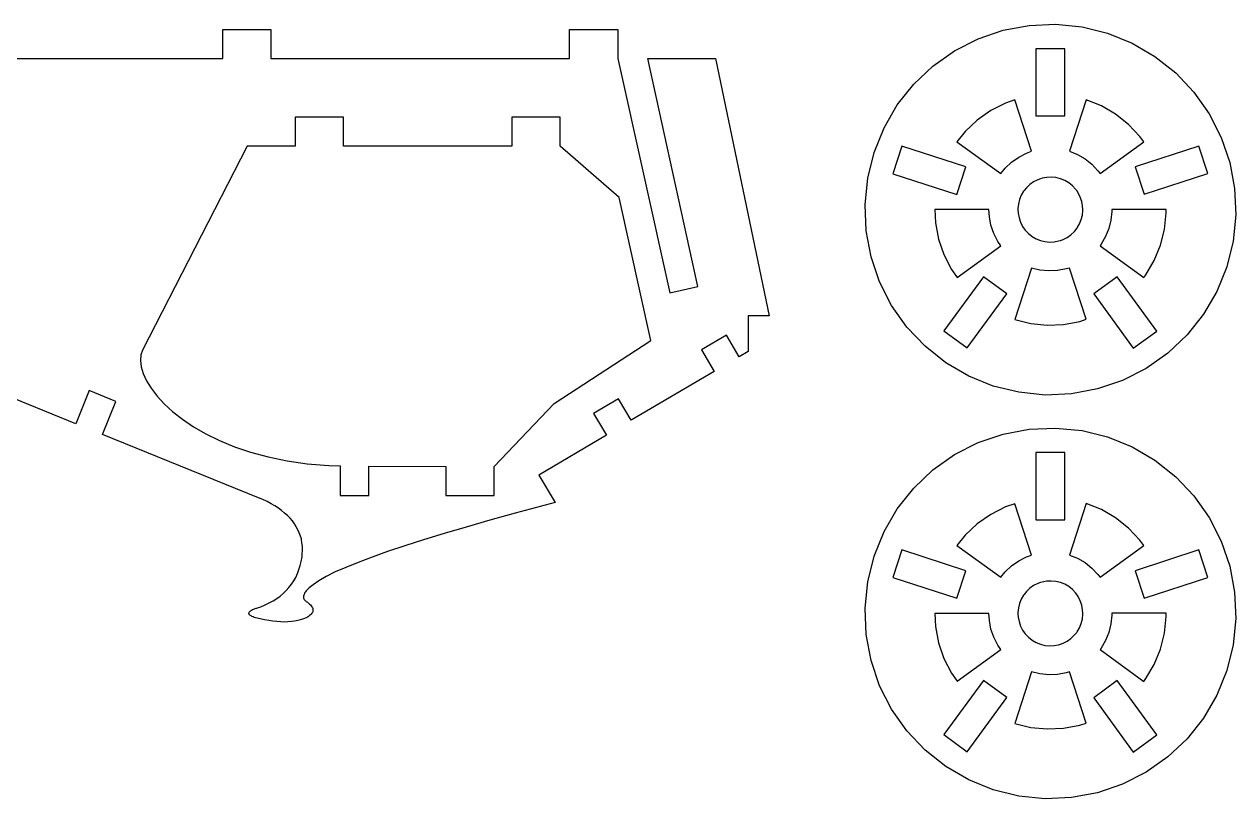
# Model space of a CAD drawing. Extents: x -3458 to 3458, y -2251 to 2251.
# Drawn here: x -363 to 845, y 1479 to 2251 of the extents above; entities that cross this region are included whole.
import ezdxf

# ---------------------------------------------------------------- set-up
doc = ezdxf.new("R2010")
doc.units = 0
doc.header["$MEASUREMENT"] = 0
doc.layers.get('0').update_dxf_attribs({"linetype": 'CONTINUOUS'})

msp = doc.modelspace()

# ---------------------------------------------------------------- linework, layer by layer
for p, q in [((-164.7, 2217), (-164.7, 2245.8)), ((-164.7, 2245.8), (-116.7, 2245.8)), ((-116.7, 2245.8), (-116.7, 2217)), ((180.9, 2217), (180.9, 2245.8)), ((180.9, 2245.8), (228.8, 2245.8)), ((228.8, 2245.8), (228.8, 2217)), ((613, 2245), (638.9, 2249.9)), ((638.9, 2249.9), (665.2, 2251.1)), ((665.2, 2251.1), (691.5, 2248.4)), ((691.5, 2248.4), (717, 2242.1)), ((564.5, 2224.5), (588, 2236.5)), ((588, 2236.5), (613, 2245)), ((717, 2242.1), (741.5, 2232.2)), ((543, 2209.3), (564.5, 2224.5)), ((674.4, 2226.6), (645.6, 2226.6)), ((645.6, 2226.6), (645.6, 2159.7)), ((674.4, 2159.7), (674.4, 2226.6)), ((741.5, 2232.2), (764.2, 2218.9)), ((-528.4, 2217), (-164.7, 2217)), ((-116.7, 2217), (180.9, 2217)), ((228.8, 2217), (280.6, 1983.5)), ((258.8, 2217), (326.1, 2217)), ((308.7, 1989.7), (258.8, 2217)), ((326.1, 2217), (379.8, 1960.4)), ((764.2, 2218.9), (784.9, 2202.5)), ((523.8, 2191.2), (543, 2209.3)), ((784.9, 2202.5), (803, 2183.4)), ((507.4, 2170.6), (523.8, 2191.2)), ((624.5, 2175.6), (615.1, 2172.5)), ((641.1, 2124.5), (624.5, 2175.6)), ((695.6, 2175.9), (678.9, 2124.6)), ((710.8, 2169.8), (695.6, 2175.9)), ((803, 2183.4), (818.2, 2161.8)), ((494.2, 2147.8), (507.4, 2170.6)), ((600.5, 2165), (587.1, 2155.5)), ((615.1, 2172.5), (600.5, 2165)), ((725, 2161.5), (710.8, 2169.8)), ((737.9, 2151.3), (725, 2161.5)), ((818.2, 2161.8), (830.2, 2138.3)), ((-92.6, 2158.3), (-92.6, 2129.5)), ((-44.6, 2158.3), (-92.6, 2158.3)), ((-44.6, 2129.5), (-44.6, 2158.3)), ((123.2, 2158.3), (123.2, 2129.5)), ((171.4, 2158.3), (123.2, 2158.3)), ((171.4, 2129.5), (171.4, 2158.3)), ((587.1, 2155.5), (575.1, 2144.2)), ((645.6, 2159.7), (674.4, 2159.7)), ((749.2, 2139.3), (737.9, 2151.3)), ((484.3, 2123.4), (494.2, 2147.8)), ((575.1, 2144.2), (566.8, 2134)), ((753, 2133.9), (749.2, 2139.3)), ((830.2, 2138.3), (838.7, 2113.4)), ((-140.6, 2129.5), (-244.7, 1926.4)), ((-92.6, 2129.5), (-140.6, 2129.5)), ((123.2, 2129.5), (-44.6, 2129.5)), ((230.1, 2078.4), (171.4, 2129.5)), ((512, 2129.5), (503.1, 2102.1)), ((575.6, 2108.9), (512, 2129.5)), ((566.8, 2134), (610.5, 2102.3)), ((709.5, 2102.3), (753, 2133.9)), ((808, 2129.6), (744.4, 2108.9)), ((816.9, 2102.2), (808, 2129.6)), ((477.9, 2097.8), (484.3, 2123.4)), ((614.9, 2107.7), (621.3, 2113.7)), ((621.3, 2113.7), (628.4, 2118.7)), ((628.4, 2118.7), (636.2, 2122.7)), ((636.2, 2122.7), (641.1, 2124.5)), ((678.9, 2124.6), (687, 2121.3)), ((687, 2121.3), (694.6, 2116.9)), ((694.6, 2116.9), (701.4, 2111.5)), ((838.7, 2113.4), (843.6, 2087.5)), ((503.1, 2102.1), (566.7, 2081.5)), ((566.7, 2081.5), (575.6, 2108.9)), ((610.5, 2102.3), (614.9, 2107.7)), ((701.4, 2111.5), (707.4, 2105.1)), ((707.4, 2105.1), (709.5, 2102.3)), ((744.4, 2108.9), (753.3, 2081.6)), ((753.3, 2081.6), (816.9, 2102.2)), ((475.3, 2071.6), (477.9, 2097.8)), ((639.6, 2091.4), (636.2, 2088.2)), ((643.3, 2094), (639.6, 2091.4)), ((647.4, 2096.1), (643.3, 2094)), ((650, 2097.1), (647.4, 2096.1)), ((651.8, 2097.6), (650, 2097.1)), ((656.3, 2098.5), (651.8, 2097.6)), ((660.9, 2098.7), (656.3, 2098.5)), ((665.5, 2098.2), (660.9, 2098.7)), ((670, 2097.1), (665.5, 2098.2)), ((674.3, 2095.4), (670, 2097.1)), ((678.3, 2093), (674.3, 2095.4)), ((681.9, 2090.2), (678.3, 2093)), ((685, 2086.8), (681.9, 2090.2)), ((261.7, 1935.9), (230.1, 2078.4)), ((631, 2080.6), (629.3, 2076.3)), ((633.3, 2084.6), (631, 2080.6)), ((633.9, 2085.3), (633.3, 2084.6)), ((636.2, 2088.2), (633.9, 2085.3)), ((686.2, 2085.4), (685, 2086.8)), ((687.7, 2083.1), (686.2, 2085.4)), ((689.8, 2078.9), (687.7, 2083.1)), ((691.3, 2074.6), (689.8, 2078.9)), ((843.6, 2087.5), (844.7, 2061.1)), ((476.4, 2045.2), (475.3, 2071.6)), ((598.8, 2066.3), (544.8, 2066.3)), ((544.8, 2066.3), (545.6, 2053.2)), ((599.2, 2059.3), (598.8, 2066.3)), ((628.2, 2071.8), (627.7, 2067.3)), ((627.7, 2067.3), (627.7, 2066.3)), ((627.7, 2066.3), (627.9, 2062.7)), ((629.3, 2076.3), (628.2, 2071.8)), ((692.1, 2070), (691.3, 2074.6)), ((691.9, 2060.9), (692.3, 2065.4)), ((692.3, 2066.4), (692.1, 2070)), ((692.3, 2065.4), (692.3, 2066.4)), ((721.2, 2064.6), (720.3, 2055.9)), ((775.2, 2066.4), (721.2, 2066.4)), ((721.2, 2066.4), (721.2, 2064.6)), ((775.2, 2063.1), (775.2, 2066.4)), ((545.6, 2053.2), (548.6, 2037)), ((600.8, 2050.8), (599.2, 2059.3)), ((627.9, 2062.7), (628.8, 2058.1)), ((628.8, 2058.1), (630.2, 2053.7)), ((630.2, 2053.7), (632.3, 2049.6)), ((689, 2052.1), (690.8, 2056.4)), ((690.8, 2056.4), (691.9, 2060.9)), ((720.3, 2055.9), (718.2, 2047.5)), ((773.6, 2046.7), (775.2, 2063.1)), ((844.7, 2061.1), (842.1, 2034.9)), ((481.3, 2019.3), (476.4, 2045.2)), ((603.7, 2042.5), (600.8, 2050.8)), ((607.6, 2034.7), (603.7, 2042.5)), ((632.3, 2049.6), (633.9, 2047.3)), ((633.9, 2047.3), (635, 2045.9)), ((635, 2045.9), (638.2, 2042.5)), ((638.2, 2042.5), (641.8, 2039.7)), ((676.7, 2038.7), (680.5, 2041.3)), ((680.5, 2041.3), (683.9, 2044.5)), ((683.9, 2044.5), (686.2, 2047.4)), ((686.2, 2047.4), (686.7, 2048.1)), ((686.7, 2048.1), (689, 2052.1)), ((686.7, 2048.1), (686.7, 2048.1)), ((718.2, 2047.5), (714.9, 2039.4)), ((769.6, 2030.8), (773.6, 2046.7)), ((548.6, 2037), (553.9, 2021.5)), ((567.1, 1998.8), (610.5, 2030.4)), ((610.5, 2030.4), (607.6, 2034.7)), ((641.8, 2039.7), (645.8, 2037.3)), ((645.8, 2037.3), (650.1, 2035.6)), ((650.1, 2035.6), (654.5, 2034.5)), ((654.5, 2034.5), (659.1, 2034)), ((659.1, 2034), (663.7, 2034.2)), ((663.7, 2034.2), (668.2, 2035.1)), ((668.2, 2035.1), (670, 2035.6)), ((670, 2035.6), (672.6, 2036.6)), ((672.6, 2036.6), (676.7, 2038.7)), ((710.5, 2031.8), (709.6, 2030.4)), ((709.6, 2030.4), (753.2, 1998.7)), ((714.9, 2039.4), (710.5, 2031.8)), ((763.4, 2015.6), (769.6, 2030.8)), ((842.1, 2034.9), (835.8, 2009.3)), ((489.8, 1994.4), (481.3, 2019.3)), ((553.9, 2021.5), (561.4, 2006.8)), ((561.4, 2006.8), (567.1, 1998.8)), ((641.1, 2008.1), (624.5, 1956.8)), ((649.6, 2006), (641.1, 2008.1)), ((658.3, 2005.2), (649.6, 2006)), ((667, 2005.6), (658.3, 2005.2)), ((675.6, 2007.2), (667, 2005.6)), ((678.9, 2008.1), (675.6, 2007.2)), ((695.6, 1957.1), (678.9, 2008.1)), ((755.1, 2001.4), (763.4, 2015.6)), ((835.8, 2009.3), (825.9, 1984.9)), ((501.8, 1970.9), (489.8, 1994.4)), ((593.3, 1999.5), (553.8, 1945.5)), ((616.5, 1982.5), (593.3, 1999.5)), ((726.6, 1999.3), (703.3, 1982.4)), ((765.9, 1945.2), (726.6, 1999.3)), ((753.2, 1998.7), (755.1, 2001.4)), ((280.6, 1983.5), (308.7, 1989.7)), ((577, 1928.5), (616.5, 1982.5)), ((703.3, 1982.4), (742.6, 1928.3)), ((825.9, 1984.9), (812.6, 1962.1)), ((517, 1949.3), (501.8, 1970.9)), ((379.8, 1960.4), (358.8, 1960.4)), ((358.8, 1960.4), (358.8, 1925.1)), ((624.5, 1956.8), (640.4, 1952.8)), ((689.3, 1954.9), (695.6, 1957.1)), ((812.6, 1962.1), (796.2, 1941.5)), ((535.1, 1930.2), (517, 1949.3)), ((553.8, 1945.5), (577, 1928.5)), ((640.4, 1952.8), (656.8, 1951.2)), ((656.8, 1951.2), (673.2, 1951.9)), ((673.2, 1951.9), (689.3, 1954.9)), ((742.6, 1928.3), (765.9, 1945.2)), ((165.4, 1873.3), (261.7, 1935.9)), ((337.1, 1941.2), (312.3, 1926.6)), ((349.7, 1919.8), (337.1, 1941.2)), ((796.2, 1941.5), (777, 1923.3)), ((-246.4, 1921.6), (-246.8, 1916)), ((-244.7, 1926.4), (-246.4, 1921.6)), ((312.3, 1926.6), (324.9, 1905.2)), ((358.8, 1925.1), (349.7, 1919.8)), ((555.8, 1913.8), (535.1, 1930.2)), ((777, 1923.3), (755.5, 1908.1)), ((-246.8, 1916), (-246, 1909.7)), ((-246, 1909.7), (-244, 1903)), ((578.6, 1900.5), (555.8, 1913.8)), ((755.5, 1908.1), (732, 1896.2)), ((-311.2, 1853), (-434.7, 1903)), ((-244, 1903), (-240.6, 1895.8)), ((-240.6, 1895.8), (-236, 1888.3)), ((324.9, 1905.2), (242.3, 1856.4)), ((603, 1890.6), (578.6, 1900.5)), ((732, 1896.2), (707, 1887.7)), ((-297.8, 1886), (-311.2, 1853)), ((-271.2, 1875.2), (-297.8, 1886)), ((-236, 1888.3), (-230.2, 1880.6)), ((628.6, 1884.3), (603, 1890.6)), ((654.8, 1881.6), (628.6, 1884.3)), ((707, 1887.7), (681.1, 1882.8)), ((-284.5, 1842.2), (-271.2, 1875.2)), ((-230.2, 1880.6), (-223, 1872.8)), ((-223, 1872.8), (-214.6, 1865)), ((105.6, 1810.4), (165.4, 1873.3)), ((229.6, 1877.8), (204.8, 1863.1)), ((242.3, 1856.4), (229.6, 1877.8)), ((681.1, 1882.8), (654.8, 1881.6)), ((-214.6, 1865), (-204.9, 1857.4)), ((204.8, 1863.1), (217.5, 1841.7)), ((-204.9, 1857.4), (-193.9, 1849.9)), ((-193.9, 1849.9), (-181.7, 1842.8)), ((613, 1842.7), (638.9, 1847.6)), ((638.9, 1847.6), (665.2, 1848.7)), ((665.2, 1848.7), (691.5, 1846.1)), ((-129.1, 1779.2), (-284.5, 1842.2)), ((-181.7, 1842.8), (-168.1, 1836.2)), ((-168.1, 1836.2), (-153.2, 1830.1)), ((217.5, 1841.7), (150.1, 1801.9)), ((588, 1834.2), (613, 1842.7)), ((691.5, 1846.1), (717, 1839.8)), ((717, 1839.8), (741.5, 1829.9)), ((-153.2, 1830.1), (-137, 1824.6)), ((-137, 1824.6), (-119.5, 1819.9)), ((564.5, 1822.2), (588, 1834.2)), ((674.4, 1824.3), (645.6, 1824.3)), ((645.6, 1824.3), (645.6, 1757.4)), ((674.4, 1757.4), (674.4, 1824.3)), ((741.5, 1829.9), (764.2, 1816.6)), ((-119.5, 1819.9), (-100.7, 1816)), ((-100.7, 1816), (-80.6, 1813.2)), ((-80.6, 1813.2), (-59.1, 1811.4)), ((-59.1, 1811.4), (-47.7, 1811.1)), ((-47.7, 1811.1), (-47.9, 1781.6)), ((543, 1807), (564.5, 1822.2)), ((764.2, 1816.6), (784.9, 1800.2)), ((-19.1, 1810.7), (57.6, 1810.4)), ((-19.1, 1781.6), (-19.1, 1810.7)), ((57.6, 1810.4), (57.6, 1781.6)), ((105.6, 1781.6), (105.6, 1810.4)), ((150.1, 1801.9), (166.4, 1774.4)), ((523.8, 1788.9), (543, 1807)), ((784.9, 1800.2), (803, 1781.1)), ((507.4, 1768.3), (523.8, 1788.9)), ((-124.7, 1777.4), (-129.1, 1779.2)), ((-120.5, 1775.4), (-124.7, 1777.4)), ((-116.5, 1773.3), (-120.5, 1775.4)), ((-47.9, 1781.6), (-19.1, 1781.6)), ((57.6, 1781.6), (105.6, 1781.6)), ((803, 1781.1), (818.2, 1759.5)), ((-112.8, 1771.1), (-116.5, 1773.3)), ((-109.3, 1768.9), (-112.8, 1771.1)), ((-106.1, 1766.5), (-109.3, 1768.9)), ((-103.1, 1764), (-106.1, 1766.5)), ((-100.3, 1761.5), (-103.1, 1764)), ((126.7, 1763.8), (101.4, 1756.8)), ((166.4, 1774.4), (126.7, 1763.8)), ((494.2, 1745.5), (507.4, 1768.3)), ((615.1, 1770.1), (600.5, 1762.7)), ((624.5, 1773.3), (615.1, 1770.1)), ((641.1, 1722.2), (624.5, 1773.3)), ((695.6, 1773.6), (678.9, 1722.2)), ((710.8, 1767.4), (695.6, 1773.6)), ((725, 1759.2), (710.8, 1767.4)), ((-97.7, 1758.8), (-100.3, 1761.5)), ((-95.4, 1756.1), (-97.7, 1758.8)), ((-93.3, 1753.3), (-95.4, 1756.1)), ((-91.5, 1750.3), (-93.3, 1753.3)), ((101.4, 1756.8), (77.8, 1750)), ((587.1, 1753.2), (575.1, 1741.9)), ((600.5, 1762.7), (587.1, 1753.2)), ((645.6, 1757.4), (674.4, 1757.4)), ((737.9, 1748.9), (725, 1759.2)), ((818.2, 1759.5), (830.2, 1736)), ((-89.2, 1746), (-91.5, 1750.3)), ((-88.5, 1744.2), (-89.2, 1746)), ((-87.3, 1741), (-88.5, 1744.2)), ((-86.4, 1738.2), (-87.3, 1741)), ((55.8, 1743.6), (35.4, 1737.3)), ((77.8, 1750), (55.8, 1743.6)), ((484.3, 1721.1), (494.2, 1745.5)), ((575.1, 1741.9), (566.8, 1731.7)), ((749.2, 1737), (737.9, 1748.9)), ((-86.4, 1737.6), (-86.4, 1738.2)), ((-85.8, 1734.2), (-86.4, 1737.6)), ((-85.3, 1730.7), (-85.8, 1734.2)), ((-85.7, 1720.4), (-85.3, 1729.6)), ((-85.3, 1729.6), (-85.3, 1730.7)), ((16.6, 1731.3), (-0.5, 1725.6)), ((35.4, 1737.3), (16.6, 1731.3)), ((512, 1727.2), (503.1, 1699.8)), ((575.6, 1706.5), (512, 1727.2)), ((566.8, 1731.7), (610.5, 1700)), ((709.5, 1700), (753, 1731.6)), ((808, 1727.3), (744.4, 1706.6)), ((753, 1731.6), (749.2, 1737)), ((816.9, 1699.9), (808, 1727.3)), ((830.2, 1736), (838.7, 1711.1)), ((-87.6, 1711.7), (-86.5, 1715.9)), ((-86.5, 1715.9), (-85.7, 1720.4)), ((-85.7, 1720.4), (-85.7, 1720.4)), ((-29.9, 1714.9), (-42.1, 1709.9)), ((-16, 1720.1), (-29.9, 1714.9)), ((-0.5, 1725.6), (-16, 1720.1)), ((477.9, 1695.5), (484.3, 1721.1)), ((621.3, 1711.4), (628.4, 1716.4)), ((628.4, 1716.4), (636.2, 1720.4)), ((636.2, 1720.4), (641.1, 1722.2)), ((678.9, 1722.2), (687, 1719)), ((687, 1719), (694.6, 1714.6)), ((694.6, 1714.6), (701.4, 1709.1)), ((-92.1, 1699.9), (-90.4, 1703.7)), ((-90.4, 1703.7), (-88.8, 1707.6)), ((-88.8, 1707.6), (-88, 1710.7)), ((-88, 1710.7), (-87.6, 1711.7)), ((-52.7, 1705.3), (-61.7, 1700.8)), ((-42.1, 1709.9), (-52.7, 1705.3)), ((566.7, 1679.2), (575.6, 1706.5)), ((610.5, 1700), (614.9, 1705.4)), ((614.9, 1705.4), (621.3, 1711.4)), ((701.4, 1709.1), (707.4, 1702.8)), ((707.4, 1702.8), (709.5, 1700)), ((744.4, 1706.6), (753.3, 1679.2)), ((838.7, 1711.1), (843.6, 1685.2)), ((-98.8, 1689.8), (-96.3, 1693)), ((-96.3, 1693), (-94.1, 1696.4)), ((-94.1, 1696.4), (-92.1, 1699.9)), ((-77.4, 1690.5), (-78.6, 1689.4)), ((-76.1, 1691.5), (-77.4, 1690.5)), ((-74.7, 1692.6), (-76.1, 1691.5)), ((-69, 1696.6), (-74.7, 1692.6)), ((-61.7, 1700.8), (-69, 1696.6)), ((475.3, 1669.2), (477.9, 1695.5)), ((503.1, 1699.8), (566.7, 1679.2)), ((643.3, 1691.7), (639.6, 1689)), ((647.4, 1693.8), (643.3, 1691.7)), ((650, 1694.8), (647.4, 1693.8)), ((651.8, 1695.3), (650, 1694.8)), ((656.3, 1696.1), (651.8, 1695.3)), ((660.9, 1696.3), (656.3, 1696.1)), ((665.5, 1695.9), (660.9, 1696.3)), ((670, 1694.8), (665.5, 1695.9)), ((674.3, 1693), (670, 1694.8)), ((678.3, 1690.7), (674.3, 1693)), ((681.9, 1687.9), (678.3, 1690.7)), ((753.3, 1679.2), (816.9, 1699.9)), ((-114.6, 1676.5), (-110.9, 1678.8)), ((-110.9, 1678.8), (-107.5, 1681.3)), ((-107.5, 1681.3), (-104.4, 1683.9)), ((-104.4, 1683.9), (-101.5, 1686.8)), ((-101.5, 1686.8), (-98.8, 1689.8)), ((-84.3, 1681.3), (-84.4, 1680.6)), ((-84.4, 1680.6), (-84.3, 1679.9)), ((-84.1, 1682.1), (-84.3, 1681.3)), ((-84.3, 1679.9), (-84.2, 1679.2)), ((-84.2, 1679.2), (-83.9, 1678.5)), ((-83.8, 1682.9), (-84.1, 1682.1)), ((-83.9, 1678.5), (-83.5, 1677.8)), ((-83.4, 1683.8), (-83.8, 1682.9)), ((-82.9, 1684.7), (-83.4, 1683.8)), ((-82.3, 1685.6), (-82.9, 1684.7)), ((-81.5, 1686.5), (-82.3, 1685.6)), ((-80.7, 1687.4), (-81.5, 1686.5)), ((-79.7, 1688.4), (-80.7, 1687.4)), ((-78.6, 1689.4), (-79.7, 1688.4)), ((631, 1678.3), (629.3, 1674)), ((633.3, 1682.3), (631, 1678.3)), ((633.9, 1683), (633.3, 1682.3)), ((636.2, 1685.9), (633.9, 1683)), ((639.6, 1689), (636.2, 1685.9)), ((685, 1684.5), (681.9, 1687.9)), ((686.2, 1683), (685, 1684.5)), ((687.7, 1680.7), (686.2, 1683)), ((689.8, 1676.6), (687.7, 1680.7)), ((843.6, 1685.2), (844.7, 1658.8)), ((-138.2, 1665.6), (-137.6, 1666.2)), ((-137.6, 1666.2), (-136.9, 1666.7)), ((-136.9, 1666.7), (-136.1, 1667.2)), ((-136.1, 1667.2), (-135, 1667.8)), ((-135, 1667.8), (-133.8, 1668.3)), ((-133.8, 1668.3), (-132.4, 1668.8)), ((-132.4, 1668.8), (-131.4, 1669.1)), ((-131.4, 1669.1), (-130.9, 1669.4)), ((-130.9, 1669.4), (-129.2, 1669.9)), ((-129.2, 1669.9), (-126.8, 1670.7)), ((-126.8, 1670.7), (-122.5, 1672.4)), ((-122.5, 1672.4), (-118.4, 1674.4)), ((-118.4, 1674.4), (-114.6, 1676.5)), ((-83.5, 1677.8), (-83, 1677.2)), ((-83, 1677.2), (-82.4, 1676.6)), ((-82.4, 1676.6), (-81.7, 1676)), ((-81.7, 1676), (-80.4, 1675.1)), ((-80.4, 1675.1), (-79.2, 1674.2)), ((-79.2, 1674.2), (-78.2, 1673.3)), ((-78.2, 1673.3), (-77.3, 1672.4)), ((-77.3, 1672.4), (-76.6, 1671.5)), ((-76.6, 1671.5), (-75.9, 1670.7)), ((-75.9, 1670.7), (-75.5, 1669.8)), ((-75.5, 1669.8), (-75.1, 1669)), ((-75.1, 1669), (-74.9, 1668.1)), ((-74.9, 1666.5), (-75.1, 1665.7)), ((-74.9, 1668.1), (-74.9, 1667.3)), ((-74.9, 1667.3), (-74.9, 1666.5)), ((476.4, 1642.9), (475.3, 1669.2)), ((628.2, 1669.5), (627.7, 1664.9)), ((629.3, 1674), (628.2, 1669.5)), ((691.3, 1672.3), (689.8, 1676.6)), ((692.1, 1667.7), (691.3, 1672.3)), ((692.3, 1664), (692.1, 1667.7)), ((-138.8, 1664), (-138.7, 1664.6)), ((-138.6, 1663.5), (-138.8, 1664)), ((-138.7, 1664.6), (-138.5, 1665.1)), ((-138.4, 1663), (-138.6, 1663.5)), ((-138.5, 1665.1), (-138.2, 1665.6)), ((-137.9, 1662.5), (-138.4, 1663)), ((-137.3, 1662), (-137.9, 1662.5)), ((-136.6, 1661.5), (-137.3, 1662)), ((-135.7, 1661), (-136.6, 1661.5)), ((-134.6, 1660.6), (-135.7, 1661)), ((-133.4, 1660.1), (-134.6, 1660.6)), ((-132.1, 1659.7), (-133.4, 1660.1)), ((-127.5, 1658.6), (-132.1, 1659.7)), ((-123.1, 1657.6), (-127.5, 1658.6)), ((-118.9, 1656.8), (-123.1, 1657.6)), ((-114.8, 1656.2), (-118.9, 1656.8)), ((-110.9, 1655.8), (-114.8, 1656.2)), ((-107, 1655.5), (-110.9, 1655.8)), ((-103.3, 1655.4), (-107, 1655.5)), ((-99.8, 1655.5), (-103.3, 1655.4)), ((-96.4, 1655.8), (-99.8, 1655.5)), ((-93.2, 1656.2), (-96.4, 1655.8)), ((-90.1, 1656.8), (-93.2, 1656.2)), ((-87.2, 1657.6), (-90.1, 1656.8)), ((-84.3, 1658.6), (-87.2, 1657.6)), ((-81.7, 1659.7), (-84.3, 1658.6)), ((-80.4, 1660.4), (-81.7, 1659.7)), ((-79.2, 1661), (-80.4, 1660.4)), ((-78.2, 1661.9), (-79.2, 1661)), ((-77.3, 1662.6), (-78.2, 1661.9)), ((-76.6, 1663.4), (-77.3, 1662.6)), ((-75.9, 1664.2), (-76.6, 1663.4)), ((-75.5, 1664.9), (-75.9, 1664.2)), ((-75.1, 1665.7), (-75.5, 1664.9)), ((598.8, 1664), (544.8, 1664)), ((544.8, 1664), (545.6, 1650.9)), ((599.2, 1657), (598.8, 1664)), ((600.8, 1648.4), (599.2, 1657)), ((627.7, 1664.9), (627.7, 1664)), ((627.7, 1664), (627.9, 1660.3)), ((627.9, 1660.3), (628.8, 1655.8)), ((628.8, 1655.8), (630.2, 1651.4)), ((689, 1649.8), (690.8, 1654.1)), ((690.8, 1654.1), (691.9, 1658.5)), ((691.9, 1658.5), (692.3, 1663.1)), ((692.3, 1663.1), (692.3, 1664)), ((721.2, 1662.3), (720.3, 1653.6)), ((775.2, 1664.1), (721.2, 1664.1)), ((721.2, 1664.1), (721.2, 1662.3)), ((773.6, 1644.4), (775.2, 1660.8)), ((775.2, 1660.8), (775.2, 1664.1)), ((844.7, 1658.8), (842.1, 1632.6)), ((481.3, 1617), (476.4, 1642.9)), ((545.6, 1650.9), (548.6, 1634.7)), ((603.7, 1640.2), (600.8, 1648.4)), ((630.2, 1651.4), (632.3, 1647.3)), ((632.3, 1647.3), (633.9, 1645)), ((633.9, 1645), (635, 1643.6)), ((635, 1643.6), (638.2, 1640.2)), ((680.5, 1639), (683.8, 1642.2)), ((683.8, 1642.2), (686.2, 1645)), ((686.2, 1645), (686.7, 1645.8)), ((686.7, 1645.8), (689, 1649.8)), ((718.2, 1645.1), (714.9, 1637.1)), ((720.3, 1653.6), (718.2, 1645.1)), ((769.6, 1628.5), (773.6, 1644.4)), ((548.6, 1634.7), (553.9, 1619.1)), ((607.6, 1632.4), (603.7, 1640.2)), ((610.5, 1628), (607.6, 1632.4)), ((638.2, 1640.2), (641.8, 1637.3)), ((641.8, 1637.3), (645.8, 1635)), ((645.8, 1635), (650.1, 1633.3)), ((650.1, 1633.3), (650, 1633.3)), ((650, 1633.3), (654.5, 1632.2)), ((654.5, 1632.2), (659.1, 1631.7)), ((659.1, 1631.7), (663.7, 1631.9)), ((663.7, 1631.9), (668.2, 1632.8)), ((668.2, 1632.8), (670, 1633.3)), ((670, 1633.3), (672.6, 1634.3)), ((672.6, 1634.3), (676.7, 1636.4)), ((676.7, 1636.4), (680.5, 1639)), ((714.9, 1637.1), (710.5, 1629.5)), ((842.1, 1632.6), (835.8, 1607)), ((553.9, 1619.1), (561.4, 1604.5)), ((567.1, 1596.4), (610.5, 1628)), ((710.5, 1629.5), (709.6, 1628.1)), ((709.6, 1628.1), (753.2, 1596.3)), ((763.4, 1613.2), (769.6, 1628.5)), ((489.8, 1592), (481.3, 1617)), ((641.1, 1605.8), (624.5, 1554.4)), ((649.6, 1603.7), (641.1, 1605.8)), ((678.9, 1605.8), (675.6, 1604.8)), ((695.6, 1554.7), (678.9, 1605.8)), ((755.1, 1599), (763.4, 1613.2)), ((835.8, 1607), (825.9, 1582.6)), ((593.3, 1597.2), (553.8, 1543.2)), ((561.4, 1604.5), (567.1, 1596.4)), ((616.5, 1580.2), (593.3, 1597.2)), ((658.3, 1602.9), (649.6, 1603.7)), ((667, 1603.2), (658.3, 1602.9)), ((675.6, 1604.8), (667, 1603.2)), ((726.6, 1597), (703.3, 1580)), ((765.9, 1542.9), (726.6, 1597)), ((753.2, 1596.3), (755.1, 1599)), ((501.8, 1568.5), (489.8, 1592)), ((825.9, 1582.6), (812.6, 1559.8)), ((577, 1526.2), (616.5, 1580.2)), ((703.3, 1580), (742.6, 1525.9)), ((517, 1547), (501.8, 1568.5)), ((812.6, 1559.8), (796.2, 1539.1)), ((535.1, 1527.9), (517, 1547)), ((624.5, 1554.4), (640.4, 1550.5)), ((640.4, 1550.5), (656.8, 1548.9)), ((656.8, 1548.9), (673.2, 1549.6)), ((673.2, 1549.6), (689.3, 1552.6)), ((689.3, 1552.6), (695.6, 1554.7)), ((553.8, 1543.2), (577, 1526.2)), ((742.6, 1525.9), (765.9, 1542.9)), ((796.2, 1539.1), (777, 1521)), ((555.8, 1511.5), (535.1, 1527.9)), ((578.6, 1498.2), (555.8, 1511.5)), ((777, 1521), (755.5, 1505.8)), ((603, 1488.3), (578.6, 1498.2)), ((755.5, 1505.8), (732, 1493.9)), ((628.6, 1481.9), (603, 1488.3)), ((707, 1485.3), (681.1, 1480.5)), ((732, 1493.9), (707, 1485.3)), ((654.8, 1479.3), (628.6, 1481.9)), ((681.1, 1480.5), (654.8, 1479.3))]:
    msp.add_line(p, q)

doc.saveas('drawing.dxf')
